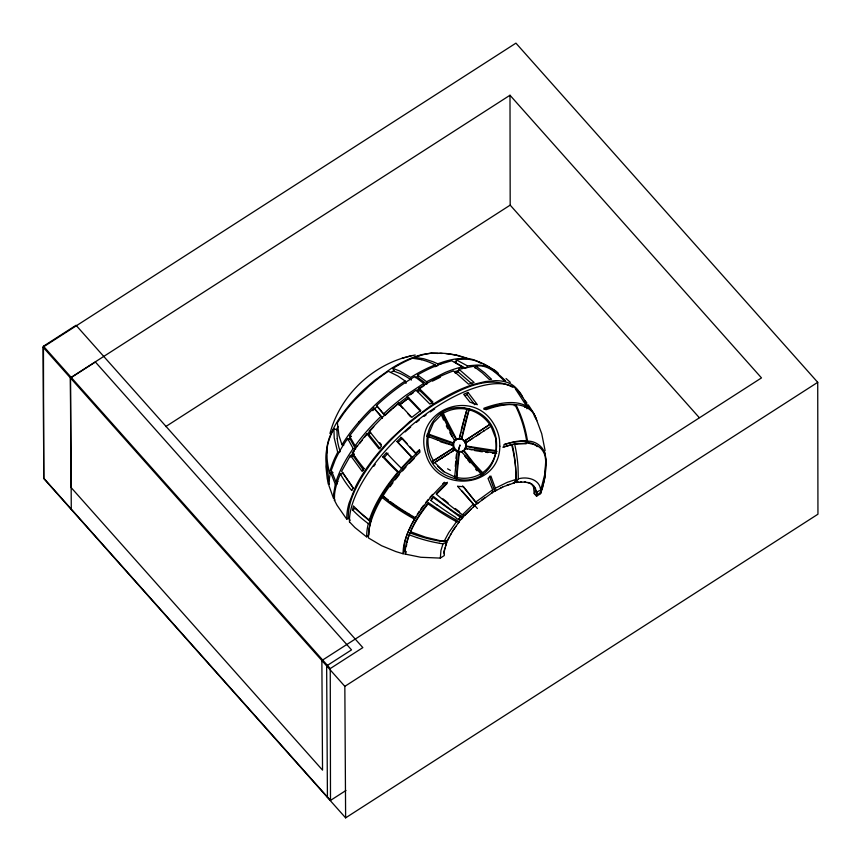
<?xml version="1.0" encoding="UTF-8"?>
<svg xmlns="http://www.w3.org/2000/svg" width="861" height="861" viewBox="0 0 861 861"><rect width="100%" height="100%" fill="white"/><g stroke="black" fill="none" stroke-linecap="round" stroke-linejoin="round"><path stroke-width="1.29" d="M435.128 366.797L435.128 364.849A109.885 64.758 68.2 0 0 421.438 359.694M456.653 478.748L454.554 478.232L457.234 451.767L459.333 452.283L456.653 478.705M337.264 438.68L336.963 429.8L333.907 428.789L334.208 437.872L337.695 452.229L334.994 457.686A99.672 41.952 -41.7 0 0 329.612 472.98L332.787 472.657M525.748 482.009L516.04 482.472L518.311 478.867L518.053 467.437A110.456 81.418 78.6 0 0 514.62 443.996L528.008 443.092L535.144 444.782A88.188 37.109 -41.7 0 1 545.799 460.172L544.895 473.884L540.633 490.426C535.198 491.125 534.358 498.175 540.708 492.115L541.827 489.134M518.796 482.095L515.782 482.182L515.631 468.19A107.281 78.781 78.6 0 0 512.23 444.567M360.275 479.857C353.882 491.599 347.855 504.503 348.307 518.171L346.875 519.097L345.907 518.021L336.985 505.17L334.391 500.209L334.552 494.397A106.387 44.772 -41.7 0 1 340.289 474.228L343.496 473.087L343.195 473.83M437.668 365.807L437.722 363.837L433.051 361.728L423.752 358.746L414.658 357.433L419.092 355.894M536.414 493.052L534.423 486.842M444.265 551.61L444.298 555.539L440.337 558.1L420.771 557.271L405.283 554.107M541.827 489.134A110.359 93.795 -0.1 0 0 545.896 462.54L544.895 477.478L542.559 487.724L540.6 493.633L536.629 496.184L536.715 494.688M540.708 492.115L540.6 493.633M516.008 475.412L516.083 479.383L514.049 482.946L503.803 486.573L494.914 491.093L495.301 488.23L490.878 476.025L488.036 478.404L492.675 489.791L492.492 492.535L476.94 503.814L462.594 485.895M437.14 505.138L430.909 500.521L433.503 496.539L439.164 500.973A107.022 27.24 41.3 0 0 458.052 514.555C467.555 516.977 459.613 522.444 455.684 517.59M474.734 448.129L465.736 446.342L465.36 448.452L496.313 453.241L495.764 438.389L490.189 424.193L464.294 441.069L464.897 441.994L462.906 439.971M466.07 445.901L465.779 448.129M536.597 496.173L536.597 494.644M536.468 496.13L534.24 493.633L533.508 487.003L532.12 484.269M430.909 500.521L433.503 496.539M455.932 458.343L456.502 454.188M429.951 437.592L427.121 436.064L437.905 440.219M440.832 541.139C452.38 539.094 442.403 548.64 444.211 553.871M444.384 551.18L444.997 547.94M427.067 436.29L427.454 434.192L428.703 434.159L453.144 442.845L452.337 445.255A63.316 15.111 10.8 0 1 448.075 444.115M452.337 445.255L453.144 442.845M410.525 531.764A88.188 37.109 -41.7 0 1 417.919 518.096A88.392 37.206 -41.7 0 1 428.121 503.9L428.347 502.673L440.993 511.176L459.15 521.798L452.897 530.634L447.645 540.234L443.964 541.591L425.409 537.124L410.579 531.743L411.332 529.676A85.476 35.968 -41.7 0 1 428.337 502.695M496.054 371.651C484.904 363.073 470.655 356.626 456.33 359.844L455.706 362.933L465.414 368.142M461.69 439.207L469.213 409.201L467.114 408.684L459.171 439.002L461.69 439.207L459.591 438.69M332.755 472.355L330.656 472.549L335.316 484.28L333.637 493.719L334.014 498.325M455.458 372.867L458.181 371.995L458.881 369.186L473.593 366.28L482.418 372.964L489.242 379.421L491.556 379.27L484.7 372.813L475.832 366.129L475.024 368.067M419.608 450.378C403.131 465.64 388.236 482.978 377.731 502.932A103.514 43.567 -41.7 0 0 371.295 518.408L369.089 528.611L368.874 534.842L366.732 536.683A106.732 44.923 -41.7 0 1 368.325 523.617A112.35 86.617 14.1 0 1 352.493 509.83L353.505 506.225M534.24 493.633L534.95 491.05M368.325 523.617C370.693 523.262 373.114 515.082 369.304 520.119L370.09 517.709A106.603 44.869 -41.7 0 1 397.728 472.215L398.901 471.936M461.959 368.734L462.486 366.818L451.681 360.759L440.929 363.945M428.703 434.159L433.503 422.762L441.833 414.249L454.393 440.617L456.567 439.175L442.715 412.57L440.961 413.7L442.371 417.23M329.946 433.503C340.515 393.983 374.89 362.18 415.228 355.012M446.289 543.711L446.762 542.118M495.742 452.768C493.988 460.732 489.339 468.007 482.612 472.678L482.795 473.733L481.041 474.863L480.868 473.798L461.926 452.111L464.111 450.68L474.465 463.971L482.612 472.678M466.748 367.787L467.372 365.85L477.242 365.053A105.419 44.363 -41.7 0 1 489.36 367.292L483.419 364.009M383.651 496.549L382.036 497.593A106.043 44.632 -41.7 0 0 368.465 537.942L381.584 545.713L395.78 551.557L403.206 553.817L404.121 549.727A86.939 36.582 -41.7 0 1 407.479 533.411L411.45 524.489M405.305 554.376L405.994 552.493M446.784 542.279L443.017 543.818L440.929 550.523L440.337 558.1M405.23 554.15A88.188 37.109 -41.7 0 1 409.212 534.896L410.062 532.701A85.476 35.968 -41.7 0 0 406.995 542.667M415.906 516.546L415.293 518.204A89.286 37.572 -41.7 0 1 425.431 503.771A89.49 37.669 -41.7 0 1 444.9 482.58L447.063 483.548L436.441 494.236A110.499 23.107 42.7 0 0 459.613 512.779M409.04 514.168L415.239 517.644L414.615 519.334A89.49 37.669 -41.7 0 0 403.163 553.365L403.206 553.817M446.611 541.946L447.645 540.234M536.371 494.397L537.296 491.997M446.063 544.356L445.417 545.992M464.994 395.576L467.103 394.682L468.018 392.422L477.349 404.702L469.945 402.173L463.67 394.263L468.018 392.422M351.858 490.404L353.042 487.789L341.613 471.279L350.459 455.437L353.021 455.663L363.482 470.063M447.645 540.148L449.173 537.178M443.964 541.591L448.689 532.744L456.502 521.691L459.193 521.906L458.396 522.982M333.907 428.789C329.311 437.259 326.018 446.676 326.976 456.459A110.197 86.057 13.2 0 0 329.634 472.98M452.283 531.678L455.824 526.426M360.35 479.706L360.415 479.599C378.506 449.098 404.756 423.913 434.256 404.487L434.278 404.466C456.782 391.551 486.487 373.211 512.37 387.084M412.075 523.348L415.239 517.644M350.373 457.083L354.355 450.916M450.271 535.025L450.97 533.895M353.021 455.663L354.172 453.908M364.009 468.642L362.18 471.441L350.459 455.437M347.64 438.54L353.171 448.549L355.647 448.979L350.287 439.271L347.64 438.54L343.926 444.104A100.145 42.146 -41.7 0 0 335.08 460.28L331.281 470.343L335.973 481.966L337.975 481.579M348.167 440.079L350.976 436.043M462.475 517.45L474.648 505.805L473.292 504.202L462.454 514.781L459.559 512.682M458.988 521.605L462.637 517.644M357.519 446.353L355.098 445.837L349.48 435.957L358.391 424.613A100.274 42.2 -41.7 0 1 373.922 408.049L382.435 417.897L373.922 408.049M359.909 443.135L362.212 440.208M379.862 448.301L368.906 434.557L366.84 433.675L352.235 452.735L355.109 457.073M397.76 472.215A112.156 32.879 40.1 0 1 382.801 456.922L386.374 452.735A112.274 28.047 41.5 0 0 401.269 468.147M364.515 437.291L373.814 426.701M369.401 434.03L370.639 432.577L368.906 434.557M458.493 519.269L460.301 517.17L462.691 517.741M387.977 453.144L384.48 457.202L382.758 456.922M466.027 513.952L464.66 515.502L462.454 514.781M358.94 421.804L363.999 416.143A99.811 42.006 -41.7 0 1 380.702 399.838L386.643 394.758A99.844 42.017 -41.7 0 1 405.133 380.992L406.026 383.436M473.356 506.989L474.572 505.719L457.578 486.293M398.288 442.21L402.259 438.346L401.108 437.463L397.018 441.456L412.322 457.374L411.58 457.191L401.237 468.158L402.302 467.997M409.567 463.175L414.13 458.558M474.4 505.525L476.65 503.491M442.694 483.871L444.405 482.246M466.414 513.565L471.419 508.797M447.44 482.278L436.419 493.299L436.441 494.236M481.923 499.854L485.173 497.443M383.457 413.969L388.914 409.007A105.472 44.385 -41.7 0 1 406.026 395.188L423.655 383.446L414.722 376.58L409.115 380.056A100.489 42.286 -41.7 0 0 392.422 391.949A100.414 42.254 -41.7 0 0 376.461 405.639L383.457 413.969L385.028 415.443L385.9 414.625A102.685 43.211 -41.7 0 1 391.82 409.309M491.663 493.095L492.492 492.535M450.507 449.916L453.413 448.054C455.975 454.188 466.07 453.058 466.167 446.03L496.13 450.658M458.881 369.186L474.067 382.424L468.567 384.178L453.553 370.897L451.885 371.489A106.678 44.89 -41.7 0 0 427.056 383.328L419.049 388.225L432.954 402.076L429.897 404.078L416.089 390.162L407.242 396.361L420.771 410.471L411.784 417.402L398.525 403.088L383.285 416.444L369.208 430.984L381.52 446.192L379.088 448.979L366.84 433.675M478.651 502.447L476.919 503.793L475.778 502.049L492.675 489.791M402.926 408.351L399.644 404.885L408.092 398.363L407.242 396.361M399.02 405.38L408.824 397.868M450.766 452.423L454.63 449.905C451.767 446.644 452.509 441.101 456.567 439.175M457.234 451.767L459.333 452.283M453.413 448.054L454.199 450.228M514.232 405.779L515.836 404.605A106.011 44.611 -41.7 0 1 536.758 420.663M410.385 394.715L413.377 392.67M437.98 457.826L432.351 461.388L433.567 463.24L449.291 453.316M487.444 428.627L491.405 426.044M418.295 391.281L417.628 391.723L419.544 390.474L419.049 388.225M484.119 430.834L465.51 442.92M483.613 431.135L487.875 428.369M476.499 435.817L480.32 433.32M472.667 438.314L465.08 443.232M43.459 346.219L76.037 325.286L362.836 647.612L330.258 668.556L43.459 346.219L43.696 478.092L330.495 800.418L345.95 790.484M43.05 347.166L515.933 43.147L817.724 382.327L817.95 514.2L345.627 817.853L43.836 478.673L43.05 347.166L70.376 377.882L71.032 487.466L322.531 770.121L321.874 660.527L761.49 377.904L509.992 95.248L70.376 377.882M71.28 509.508L70.494 378.001L95.377 362.007L351.525 649.883L326.642 665.887L327.428 797.394M165.742 426.582L510.186 205.133L509.992 95.248M366.764 537.049L354.893 527.535L349.641 522.046M345.627 817.853L344.841 686.346L817.724 382.327M454.823 440.294L458.03 438.852L461.797 439.347M463.229 451.239L464.111 450.68M454.63 449.905L441.306 458.407M440.089 456.556L443.081 454.673M416.369 390.636L422.923 386.514M500.219 488.273L501.08 487.735M524.866 407.404L526.684 406.274L515.502 389.043C521.615 393.617 524.812 401.194 528.686 407.619A106.635 44.88 -41.7 0 1 534.918 415.863L535.122 416.39A111.941 100.242 -20.7 0 0 528.267 404.864M391.012 372.35L394.112 370.488M526.824 408.727L528.686 407.619M411.44 380.045A106.667 36.775 58 0 0 400.699 373.749L394.112 371.231L392.831 368.4L397.857 365.408M415.25 377.699L418.295 375.934M480.868 473.798C473.754 477.909 465.188 479.308 457.159 477.575M440.929 363.945A100.726 42.393 -41.7 0 0 417.51 374.955L426.582 381.724L445.245 372.469A105.935 44.578 -41.7 0 1 462.486 366.818M443.587 413.119C450.669 408.975 459.279 407.651 467.297 409.352M495.301 488.23L507.161 482.375L516.083 479.383M496.668 490.157L492.395 492.481M432.513 381.1L440.401 377.193M352.504 509.83L355.152 508.474L370.402 521.744M506.634 485.421L507.753 484.904M435.128 364.849L429.176 367.41A99.844 42.017 -41.7 0 0 410.686 377.419L399.547 370.908L392.831 368.4M512.833 483.312L514.049 482.946M501.715 487.455L502.609 487.143M437.722 363.837L443.221 361.932A99.51 41.877 -41.7 0 1 458.364 358.65L467.071 358.542L455.803 355.098M334.391 500.209L335.123 499.95M502.813 447.182L511.466 444.706L503.943 446.977L503.954 444.642L505.73 444.05A89.393 37.615 -41.7 0 1 523.434 440.767L526.62 440.832A111.392 93.386 -86.2 0 0 520.55 417.488A111.812 93.666 -86.3 0 0 514.867 404.519A106.043 44.632 -41.7 0 0 485.916 409.75L483.828 408.286A106.635 44.88 -41.7 0 1 500.058 403.658M455.049 372.964L458.558 371.93M508.291 484.711L509.787 484.269M454.404 371.726L459.257 370.37M402.033 358.316L405.768 357.293M407.178 356.906L411.31 355.776M504.686 444.287L513.952 442.08L526.62 440.832M515.771 482.182L513.899 482.913M545.411 457.729L545.777 462.153L545.852 460.915A89.458 37.647 -41.7 0 0 542.85 449.098C539.029 443.458 531.398 439.853 524.715 441.564L532.302 443.393A86.918 36.582 -41.7 0 1 537.242 446.622M514.577 444.007L512.22 444.577L518.623 443.663L526.2 443.792M335.316 484.28L337.329 483.85M328.471 484.312C329.343 472.485 324.393 460.861 326.771 448.872L325.953 466.759L327.202 478.512L328.471 484.312L329.182 484.183M518.311 478.867C527.212 476.176 540.245 479.416 540.633 490.426M454.447 362.233L456.502 361.921M431.318 353.247L438.346 353.161A109.573 92.461 -85.3 0 1 455.803 355.098M427.088 436.301L428.121 436.269M428.24 436.258C427.239 444.502 428.972 453.435 433.46 460.635M475.832 366.129C487.487 364.138 496.216 372.878 503.814 380.379L505.568 380.906L502.878 378.248A110.423 97.422 -71.1 0 0 489.414 367.722L490.609 368.153A106.656 44.89 -41.7 0 1 498.315 373.287M524.349 481.923L530.128 483.236L534.143 486.508M462.379 407.802C423.44 403.691 412.72 462.809 449.141 476.714C502.77 497.647 515.933 412.763 462.379 407.802L471.613 409.782M520.421 481.826L521.626 481.869M439.82 353.333L442.199 353.419M457.654 486.325L463.498 486.691L475.778 502.049M514.189 404.767L509.518 404.401A103.352 43.491 -41.7 0 0 483.936 409.362M337.695 452.229L339.654 452.423M445.761 353.548L457.503 355.292L468.901 358.757M412.559 358.251L421.438 359.65M438.088 353.44L431.684 353.118L422.751 354.452A79.018 33.256 -41.7 0 0 407.511 359.747A79.287 33.364 -41.7 0 0 391.023 368.637L374.438 380.519L363.912 389.689A79.018 33.256 -41.7 0 0 345.573 409.728A78.717 33.127 -41.7 0 0 335.306 425.022L332.701 429.951A79.051 33.267 -41.7 0 0 326.663 451.681L326.771 453.08M439.476 543.313L443.017 543.818M405.133 380.992L397.954 376.053L388.343 371.285L383.317 374.761A80.826 34.01 -41.7 0 0 368.616 386.503L355.141 399.655A80.654 33.945 -41.7 0 0 343.636 413.506L337.361 422.751L338.965 435.612L341.978 444.75L343.84 445.094M404.207 551.115L406.284 551.632M349.48 435.957L351.202 436.505M527.707 482.375L529.59 483.021M469.396 409.858C477.629 412.171 484.818 417.499 489.78 424.43M409.266 534.864L416.713 537.555M455.06 477.059L443.899 471.731L434.676 462.497M416.154 453.607L415.551 453.316L419.479 449.646L419.996 452.143A106.043 44.632 -41.7 0 0 382.854 496.248L387.816 500.219M456.33 359.844L467.372 365.85M529.849 483.139L530.71 483.602M456.502 521.691L453.607 520.119A110.208 37.249 38.7 0 1 434.514 508.313M447.58 468.815L450.368 470.354M526.684 406.274L525.867 405.811A106.603 44.869 -41.7 0 0 500.09 403.637M531.732 484.226L532.916 485.12M440.961 413.7L441.833 414.249M460.301 517.17L433.438 497.572M428.121 503.9L434.514 508.324M458.181 371.995L471.882 383.812M437.732 466.285L443.899 471.731M506.042 378.528L510.369 382.37M376.461 405.639L378.237 407.35M533.433 485.636L535.445 488.413L536.392 491.696M411.58 457.191L397.018 441.456M408.017 413.829L410.654 416.746M510.186 205.133L699.25 417.628M348.307 518.171L350.19 520.292M70.494 378.001L344.841 686.346M379.679 442.608L381.369 444.61M382.284 412.204L384.34 414.625M378.775 407.996L381.584 411.364M467.103 394.682L474.691 404.713M353.473 488.445L343.313 473.496M464.596 455.803L466.64 458.493M463.681 450.992L469.062 458.256A64.478 20.449 57.3 0 0 482.795 473.733M467.545 458.784L468.309 459.935M398.525 403.088L399.644 404.885M456.147 439.487L453.812 435.548A63.445 20.126 57.3 0 1 444.125 416.1L442.715 412.57M534.164 415.68L535.886 418.801M535.639 417.316L541.73 433.761L545.121 450.712M333.551 498.487L328.934 485.615A100.576 42.329 -41.7 0 1 330.656 472.549M489.435 476.208L494.612 490.77M465.252 442.92L465.973 444.76M417.51 374.955L418.059 377.592L426.862 384.157L426.582 381.724M536.446 491.986L536.651 493.127M544.669 452.1L545.228 455.469M423.655 383.446L424.01 385.825M349.501 522.132L349.469 521.798A109.788 46.203 -41.7 0 1 427.002 413.312A109.788 46.203 -41.7 0 1 522.692 397.362M346.875 519.097L346.789 517.687A109.627 46.139 -41.7 0 1 349.017 503.211L355.625 486.594A110.004 46.29 -41.7 0 1 366.28 468.685A109.81 46.214 -41.7 0 1 391.454 438.453L409.75 421.61L429.305 406.822A109.799 46.214 -41.7 0 1 461.98 388.698A109.433 46.053 -41.7 0 1 474.207 384.221L485.507 381.52L495.656 380.648A109.584 46.117 -41.7 0 1 508.173 382.79A109.799 46.214 -41.7 0 1 518.279 390.862M330.258 669.88L330.495 800.418M464.811 440.767A62.885 1.216 -33.1 0 0 475.283 433.966L479.114 431.469A63.09 1.033 -33.1 0 0 490.07 424.269M453.037 448.333A62.885 1.216 -33.1 0 1 443.124 454.63M373.706 466.404A108.002 45.45 -41.7 0 1 375.235 464.359M405.154 431.931A108.002 45.45 -41.7 0 1 410.719 427.034M416.412 422.32A108.002 45.45 -41.7 0 1 419.296 420.028M424.15 416.337A108.002 45.45 -41.7 0 1 426.109 414.905M430.274 411.945A108.002 45.45 -41.7 0 1 434.708 408.943M372.77 410.665A96.766 40.725 -41.7 0 1 377.247 406.338M451.056 449.528A61.874 1.184 -33.1 0 1 438.626 457.385M440.832 541.311A107.173 74.703 21.7 0 1 409.997 532.851M468.954 358.736A99.844 42.017 -41.7 0 1 479.545 362.696M452.908 444.879A65.436 15.455 10.9 0 1 438.098 440.197M392.82 408.448A102.685 43.211 -41.7 0 1 396.867 405.036M397.89 404.196A102.685 43.211 -41.7 0 1 407.231 396.986M406.37 546.584A85.476 35.968 -41.7 0 1 406.747 544.001M408.2 398.611A106.592 20.772 53.6 0 1 420.319 411.203M518.892 391.884A109.799 46.214 -41.7 0 1 519.947 394.037M415.239 518.354A111.424 58.892 31.6 0 1 387.687 500.316M417.294 514.351A86.853 36.549 -41.7 0 1 419.264 511.359M420.652 509.368A86.853 36.549 -41.7 0 1 423.569 505.364M425.894 502.35A86.853 36.549 -41.7 0 1 428.326 499.358M429.994 497.367A86.853 36.549 -41.7 0 1 432.588 494.386M419.544 390.474A106.732 33.848 57.3 0 1 432.954 403.809M447.053 443.813A63.316 15.111 10.8 0 1 445.04 443.189M444.05 442.877A63.316 15.111 10.8 0 1 440.197 441.607M455.587 517.321A110.111 32.105 40.1 0 1 437.14 504.912M452.606 443.2A63.273 15.111 10.8 0 1 436.893 438.195M459.247 511.52A107.162 22.332 42.7 0 1 455.243 508.517M448.118 502.975A107.162 22.332 42.7 0 1 442.963 498.81M461.356 439.487A63.316 13.389 -76.7 0 1 465.553 421.815M515.847 404.605A111.51 94.107 -84.8 0 1 527.481 440.897M415.336 453.209A112.156 8.395 46.4 0 1 400.774 437.216M416.401 453.725A108.787 7.867 46.4 0 1 410.148 446.924M407.092 443.566A108.787 7.867 46.4 0 1 402.614 438.604M414.668 519.183A111.543 60.109 31 0 1 382.176 497.507M409.115 514.017A108.271 58.268 31 0 1 390.399 501.629M388.537 500.219A108.271 58.268 31 0 1 383.802 496.463M524.876 400.311A111.941 100.242 -20.7 0 1 526.9 402.948M436.85 438.195A62.853 15.121 10.7 0 1 427.25 434.192M369.401 520.044A112.199 83.646 17.1 0 1 353.613 506.171M452.057 436.678A63.445 20.126 57.3 0 1 449.84 432.728M447.763 428.789A63.445 20.126 57.3 0 1 446.289 425.851M443.587 420.06A63.445 20.126 57.3 0 1 442.769 418.166M459.311 438.949A63.283 13.378 -76.7 0 1 460.011 435.634M460.248 434.536A63.283 13.378 -76.7 0 1 460.753 432.319M461.27 430.113A63.283 13.378 -76.7 0 1 462.346 425.7A63.101 13.238 -76.6 0 1 463.519 421.363M397.954 365.355A80.826 34.01 -41.7 0 1 412.667 358.187M419.264 355.808A80.826 34.01 -41.7 0 1 431.512 353.15M390.065 486.745A102.846 43.287 -41.7 0 1 392.939 482.784M395.199 479.814A102.846 43.287 -41.7 0 1 399.16 474.874M402.496 470.945A102.846 43.287 -41.7 0 1 405.961 467.039M434.665 365.495A106.872 65.501 69.5 0 1 436.645 366.399M398.6 472A108.604 32.008 40.1 0 1 384.092 457.159M511.638 444.663A110.477 78.297 75.9 0 1 516.202 475.433M462.077 490.985A110.391 1.442 48.5 0 1 477.392 508.517M478.694 361.868A100.317 42.221 -41.7 0 1 481.331 363.439M496.614 453.499A63.886 15.466 10.9 0 1 492.46 453.101M488.015 452.574A63.886 15.466 10.9 0 1 485.765 452.283M482.364 451.799A63.886 15.466 10.9 0 1 478.931 451.261M477.79 451.067A63.886 15.466 10.9 0 1 474.346 450.464M497.012 451.412A63.962 15.466 10.9 0 1 474.734 448.377M472.086 449.862A63.875 15.315 10.8 0 1 469.826 449.42M467.577 448.958A63.875 15.315 10.8 0 1 465.327 448.484M454.791 477.694A63.962 13.399 -76.8 0 1 454.802 475.67M455.297 466.404A63.962 13.399 -76.8 0 1 455.803 461.292M456.685 478.608A63.789 13.507 -76.7 0 1 458.956 452.542M440.272 456.502A63.09 1.033 -33.1 0 1 432.534 461.345M463.81 420.286A63.101 13.238 -76.6 0 1 464.413 418.145M464.714 417.079A63.101 13.238 -76.6 0 1 467.189 408.943M477.026 470.773A64.478 20.449 57.3 0 1 475.638 469.267M470.074 462.831A64.478 20.449 57.3 0 1 467.997 460.258M465.51 421.761A63.09 13.539 -76.7 0 1 469.223 409.244M351.686 490.469A109.702 73.411 23.6 0 1 340.299 473.841M335.973 481.966A106.118 44.664 -41.7 0 1 342.646 465.844A106.054 44.632 -41.7 0 1 353.171 448.549M439.476 543.259A110.294 76.715 21.7 0 1 416.724 537.522M341.968 444.771A99.672 41.952 -41.7 0 1 358.929 421.825M443.124 457.169A62.939 1.076 -33 0 1 435.397 462.002M340.17 451.476A106.753 64.252 27.8 0 1 337.189 438.658M364.214 468.632A109.907 51.294 34.3 0 1 355.313 457.083M352.644 456.244A103.008 43.351 -41.7 0 1 353.903 454.307M355.098 445.837A105.763 44.514 -41.7 0 1 380.788 416.509M336.403 429.714A76.607 32.244 -41.7 0 1 338.093 426.561M499.832 446.256C499.412 488.854 436.882 493.407 425.98 454.307C411.45 411.666 471.839 385.803 493.988 424.365A39.509 37.303 51.8 0 1 499.531 439.842L499.832 446.256M466.371 445.933L463.659 450.626C459.161 453.521 452.972 449.108 453.704 443.953A6.457 6.124 52.3 0 1 456.072 439.777C460.463 436.495 466.813 440.757 466.371 445.933M459.925 445.148L458.224 451.175L459.925 445.148"/></g></svg>
